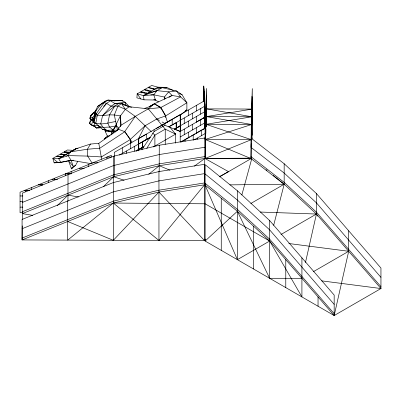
<?xml version="1.0" encoding="UTF-8"?>
<svg xmlns="http://www.w3.org/2000/svg" width="401" height="401" viewBox="0 0 401 401"><rect width="100%" height="100%" fill="white"/><g stroke="black" fill="none" stroke-linecap="round" stroke-linejoin="round"><path stroke-width="0.6" d="M204.786 185.232L204.791 183.984M251.577 138.631L251.648 124.5L252.284 109.072L252.284 88.581L251.332 119.172L251.011 158.55L284.169 184.234L316.429 214.034L380.95 288.54L334.173 315.547L205.127 241.041L205.127 164.676L237.387 190.751L269.647 220.555L334.173 295.056L334.173 315.547L269.647 241.041L237.387 211.242L205.127 185.167L237.387 259.668L269.647 241.041L301.913 296.92L301.913 257.808M251.813 138.641L251.968 116.786L206.665 108.887L206.665 88.395L205.177 118.987L205.177 139.473L251.011 158.55L205.387 158.37L205.177 137.613L206.665 107.022M22.25 225.843L22.08 239.928L204.575 240.665L205.663 240.054M22.326 219.723L22.401 193.102L113.643 156.22L159.267 145.227L205.387 137.889L205.177 118.987M67.949 201.272L68.025 174.661M113.573 182.831L113.643 156.22M180.199 114.596L138.746 138.53L138.576 149.538L136.049 150.992M159.197 171.839L159.267 145.227M67.704 201.001L67.704 240.114L113.328 203.046L158.951 192.054L204.575 240.665L204.575 164.31L158.951 171.568L113.328 182.56L22.08 219.442L22.08 239.928L113.328 203.046L158.951 240.485L204.575 184.786L204.891 137.959M206.655 109.348L206.665 108.887L251.663 109.067M251.477 138.621L251.648 124.5L206.345 116.601L206.335 117.849L206.345 96.11M251.923 139.087L252.284 109.072M176.174 128.165L176.25 122.651L168.791 126.856L180.295 120.33M205.994 126.771L206.665 108.887M251.021 157.944L251.226 143.894M251.357 138.45L252.284 107.207M205.828 133.608L205.919 129.272M205.974 126.791L206.029 124.315L251.968 116.786L206.345 116.601L251.683 109.167M71.508 167.718L71.473 168.891L75.634 165.312L77.809 161.162M206.665 97.709L205.177 128.3L205.387 147.192M252.284 97.894L251.011 147.378L284.169 173.057L316.429 202.861L380.95 277.362M203.828 128.726L205.342 127.859L205.387 158.37L251.332 139.663L205.177 139.473L206.029 124.315L251.648 124.5L251.968 135.408L251.968 96.295M94.205 117.719L94.927 111.959L97.654 106.42L105.478 101.072L108.034 100.075L118.089 100.731L122.2 100.466L125.092 102.265L128.826 106.075M111.759 100.826L108.034 100.075L104.085 102.681L101.528 103.679L94.927 111.959L93.664 119.979L93.694 122.43L96.711 123.939M122.957 101.358L122.2 100.466L110.531 100.741L106.581 103.348L97.278 115.182L95.789 123.333L102.415 129.262L111.072 131.749L113.653 131.428L115.413 132.049M94.055 120.16L92.907 120.485L91.508 120.11L89.934 118.27C90.1 115.047 93.107 112.972 95.563 111.333M140.821 92.696L141.052 91.598L144.28 89.739L150.525 91.493M90.19 118.495L90.39 117.563M95.363 111.077L95.979 110.636L93.664 119.979L93.989 119.443M125.924 105.077L125.092 102.265L115.002 103.623L111.047 106.23L102.591 115.583L100.701 123.964L103.207 127.398L106.516 130.36L112.831 130.009L117.448 130.225L114.33 114.977L117.914 106.039L121.864 103.433L129.333 106.766L131.668 107.237M305.472 262.535L316.429 214.034L316.429 193.548L284.169 163.743L251.011 138.064M334.173 315.547L348.69 251.287L348.69 230.801M93.684 121.638L95.699 112.811L93.674 120.846M273.667 225.327L284.169 184.234L284.169 163.743M241.843 194.956L251.743 158.761M93.689 122.014L94.942 118.044L93.694 122.43C100.676 125.628 108.546 122.741 115.663 121.498M94.897 122.395L93.839 125.668L96.496 128.094L101.453 127.708M95.368 112.45L95.979 110.636M99.628 126.29L96.496 128.094L95.147 126.871L91.493 125.042L89.478 123.413L90.746 118.977L89.934 118.27L90.37 117.177M90.591 116.631L91.248 114.987L92.235 114.335M96.816 116.31L97.278 115.182L94.927 111.959M167.362 121.904L165.513 115.979L160.676 107.598L148.31 108.851L129.333 106.766L125.378 109.343L120.375 115.874L110.942 134.947L112.014 134.325M138.791 138.019L145.082 125.759L156.776 119.007L165.513 115.979L165.513 117.222M204.575 240.665L205.507 239.036M118.661 103.523L114.706 106.13L109.548 114.856L107.819 123.147L109.518 127.042L115.092 131.613M117.709 130.125L118.501 129.287L98.796 143.357L90.531 144.044L87.373 149.257L87.689 156.094L92.25 163.387M146.806 148.335L154.891 135.132L165.242 129.157L175.593 134.109L175.593 143.212M73.478 160.2C66.962 160.646 60.701 162.786 54.125 162.841L52.847 158.385L58.731 158.731L68.075 155.588L70.616 151.814L75.779 148.831L90.531 144.044M141.784 149.839L154.069 131.548L164.876 125.307L180.209 131.378M160.676 107.598L154.225 103.869L148.31 108.851L135.267 116.38L124.691 131.648L131.964 141.999M94.847 114.646L92.33 117.914L92.305 119.693L92.907 120.485L91.493 125.042L93.839 125.668L98.686 125.312M158.54 101.924L155.448 100.024L143.994 99.829L136.896 97.849L137.182 93.834L143.433 95.593L153.768 94.811L157.017 90.636L162.179 87.659L166.676 87.363L173.292 90.551M115.969 131.488L121.107 125.202L135.267 116.38L151.327 131.723M98.701 127.924L99.754 126.656M104.781 129.523L105.333 131.688L111.072 131.749L116.556 125.859L119.102 128.48M117.147 130.5L118.33 129.242L124.856 131.688L130.45 139.473L130.947 143.062M67.704 221.487L113.328 240.299L158.951 192.054L204.575 184.786L205.663 184.189M103.593 106.455L106.581 103.348L111.047 106.23L117.914 106.039L125.378 109.343L135.267 116.38M57.318 205.583L68.025 195.147L78.431 196.961M103.488 186.61L113.643 176.706L159.267 165.713L204.891 158.45L251.287 158.159M145.082 125.759L130.28 139.433L130.856 143.618M205.127 241.041L237.387 211.242L269.647 278.294L301.913 278.294M203.317 118.44L204.55 117.373L204.49 111.949M203.317 129.538L204.55 128.465M106.024 137.558L104.28 139.027L107.338 136.024L109.754 135.864M181.122 114.531L186.881 109.844L186.881 102.766L182.119 94.796L176.585 91.017L162.179 87.659L157.949 87.207L151.698 85.453L148.47 87.318L154.721 89.072M148.741 174.27L159.267 165.713L170.029 170.245M97.278 115.182L102.591 115.583L114.706 106.13M194.405 166.119L204.891 158.45L228.515 171.663L219.267 176.731M97.654 106.42L105.684 101.027M93.403 113.162L90.305 116.295L92.33 117.914L94.09 118.385M124.856 131.688L99.854 148.19L87.373 149.257L70.616 151.814L58.731 158.731L60.872 162.455L71.037 160.24L91.343 163.698M165.758 117.092L165.758 115.854L186.881 102.766L180.585 96.882L176.585 91.017L168.626 91.884L157.017 90.636L147.302 93.358L141.052 91.598L141.949 93.062M168.911 97.373L172.059 95.473L180.585 96.882L160.921 107.473L154.47 103.744L149.628 106.541L152.41 105.288M185.307 110.796L186.881 109.844M78.09 148.525L75.779 148.831L58.731 158.731M130.45 139.473L101.353 156.941L87.689 156.094L68.075 155.588L66.365 156.124M138.576 149.538L143.809 146.826L136.049 151.047L142.611 147.212L142.611 141.703L150.099 137.458L119.358 155.052M75.779 148.831L69.378 152.586L63.493 152.24L60.265 154.104L66.15 154.445M70.616 151.814L62.441 156.59L56.556 156.245L59.784 154.38L65.669 154.726M196.4 122.094L204.044 117.668M91.333 115.699L90.305 116.295L93.588 112.636L95.418 112.44M145.357 90.431L144.761 89.458L147.989 87.598L154.24 89.353L162.179 87.659M143.994 99.829L143.433 95.593L157.949 87.207L166.676 87.363L158.926 87.618M65.042 152.711L64.14 151.869L67.363 150.004L73.248 150.35L74.441 150.009M154.225 103.869L149.383 106.666L144.756 108.41M57.769 162.375L60.872 162.455L57.769 162.375L52.847 158.385L56.075 156.525L61.96 156.866M153.342 146.956L175.593 134.109L169.658 126.901M219.482 176.876L251.377 158.465M250.831 203.482L284.169 184.234L273.256 175.412M280.941 234.525L316.429 214.034L317.667 216.184M313.201 271.773L348.69 251.287L288.79 243.522M146.641 139.378L146.41 134.109L114.3 152.365L114.3 176.5M156.014 128.661L180.295 114.741L180.295 131.428M180.209 120.28L204.49 106.36M204.49 111.869L174.5 129.117L180.209 131.458L204.49 117.458M180.295 125.839L176.25 128.24L176.25 122.651M180.209 136.967L204.49 123.047M182.074 141.197L184.605 139.749M185.618 139.167L188.65 137.428M189.157 137.137L190.169 136.556M191.182 135.979L193.207 134.816L193.207 140.405M193.708 134.525L195.227 133.658M196.239 133.077L200.791 130.465M202.816 129.307L201.297 130.175L201.297 135.764M180.751 142.245L204.49 128.631L204.49 100.771L180.209 114.696L180.209 141.934M194.214 139.824L205.342 133.443M138.576 144.034L150.099 137.458M180.295 125.919L174.5 129.117L176.25 128.16M75.634 165.312L73.358 166.54L71.473 168.891L68.456 160.55L73.358 166.54L71.037 160.24L68.075 155.588M154.47 103.744L172.059 95.473L168.626 91.884L164.39 97.037L164.731 99.368M22.401 202.415L113.643 165.533L159.267 154.54L204.891 147.272M22.401 211.728L113.643 174.846L159.267 163.854L204.891 156.585M22.08 228.755L113.328 191.868L158.951 180.881L204.575 173.623M22.08 238.069L113.328 201.182L158.951 190.194L204.575 182.936M143.433 95.593L157.017 90.636M205.177 139.473L251.648 124.5M72.446 150.816L73.584 150.46M116.556 125.859L109.518 127.042L103.207 127.398L99.102 126.295L98.511 125.232M54.125 162.841L57.929 162.285M102.591 115.583L109.548 114.856L114.33 114.977L120.375 115.874L121.107 125.202M150.791 94.912L153.768 94.811L164.39 97.037L165.488 98.826M113.458 100.806L115.037 100.771L113.588 100.726M113.719 100.786L118.089 100.731M229.828 184.876L284.169 184.234M94.045 119.678L92.305 119.693L89.934 118.27M92.837 162.786L97.969 162.801M79.152 168.32L84.285 168.34M71.167 173.723L65.674 173.698L65.674 175.668M65.463 173.859L70.556 173.874M51.97 179.317L57.689 179.337M38.476 184.776L42.862 184.871L38.285 184.851M24.787 190.31L29.744 190.33M24.611 190.38L29.744 190.4M20.05 195.954L22.902 195.964M20.05 201.543L22.902 201.553M20.05 207.127L22.902 207.137M22.792 212.725L20.05 212.715L20.05 192.229L111.298 155.317L111.298 157.107L106.912 157.092L106.912 158.816M113.328 203.046L205.127 203.793L269.647 241.041M260.234 212.049L316.429 214.034M64.14 151.869L70.025 152.21M102.415 129.262L104.19 129.458M321.672 280.855L380.95 288.54L380.95 268.048L316.429 193.548M94.626 122.591L93.694 122.43L96.395 113.583L104.085 102.681L106.581 103.348M32.817 215.407L22.411 213.593L113.643 176.706L124.099 180.25M153.683 99.583L155.448 100.024L153.768 94.811M154.305 99.709L155.448 100.024M144.761 89.458L151.012 91.212M146.656 93.729L140.405 91.974L137.182 93.834L140.871 98.952M129.333 106.766L121.884 104.32L125.378 109.343M206.029 124.315L251.332 139.663M105.358 129.724L111.072 131.749L112.526 133.663M179.362 93.468L182.119 94.796M174.51 133.518L175.593 134.109M123.894 104.551L121.864 103.433L115.002 103.623L110.531 100.741M156.776 119.007L159.433 120.47M162.094 121.939L164.751 123.408M379.872 287.918L380.95 288.54M95.147 126.871L89.478 123.413L91.508 120.11L91.002 119.353M204.575 184.786L205.623 185.437M251.011 156.691L284.169 182.37L316.429 212.174L380.95 286.675M266.139 169.663L267.086 170.43M205.127 173.989L237.387 200.064L269.647 229.868L334.173 304.369M205.127 183.302L237.387 209.377L269.647 239.181L334.173 313.682M63.223 154.26L64.115 154.986M62.02 156.195L62.912 156.921M59.062 156.039L60.406 157.127M152.666 133.002L154.891 135.132L154.891 146.059M66.606 151.809L67.463 152.681M148.31 108.851L165.242 129.157L165.242 144.33M153.493 88.37L154.39 89.834M150.565 90.721L151.162 91.694M147.272 89.984L148.169 91.448M146.069 92.656L146.966 94.115M143.563 92.13L144.16 93.102M112.831 130.009L113.653 131.428L113.794 133.207M165.758 115.854L160.921 107.473L160.921 108.711M107.899 137.107L105.333 131.688L105.162 129.949M142.611 147.212L142.611 141.703M98.796 143.357L101.674 159.272M138.676 149.558L138.696 150.761M204.34 103.162L204.31 100.631L204.34 108.786M204.219 98.25L204.254 101.102M204.129 101.383L203.863 89.027M204.31 111.628L204.34 114.375M204.31 117.162L204.34 119.959M203.954 91.338L204.069 101.368M204.31 122.766L204.34 125.513M203.773 86.711L203.883 101.739M203.748 95.258L203.818 101.839L203.893 91.588M138.576 149.618L138.591 150.826L138.576 138.445M318.043 296.92L318.043 306.234M285.778 259.668L285.778 287.607M269.647 220.555L269.647 278.294M253.517 226.144L253.517 268.981M251.908 137.678L251.908 138.921M251.648 104.009L251.648 138.776M251.332 119.172L251.332 137.799M237.387 190.751L237.387 259.668M221.257 198.204L221.257 250.354M206.029 103.824L206.029 126.796M205.603 131.894L205.603 133.759M204.34 128.616L204.34 101.373L203.748 85.944L203.783 101.653M204.189 97.478L204.154 101.533L204.119 100.17M204.079 94.586L204.079 96.912M203.934 90.761L203.934 94.962M203.969 98.175L203.969 101.313M203.818 87.869L203.818 90.591M200.445 108.681L200.445 114.27M200.445 119.779L200.445 125.363M197.252 138.084L197.252 139.327M196.4 105.413L196.4 111.002M196.4 116.511L196.4 122.175M196.4 127.683L196.4 133.272M192.35 113.323L192.35 118.912M192.35 124.415L192.35 130.004M188.305 110.054L188.305 115.643M188.305 121.147L188.305 126.816M188.305 132.325L188.305 137.914M185.112 139.458L185.112 141.317M184.26 117.959L184.26 123.548M184.26 129.057L184.26 134.646M172.204 124.972L172.204 119.383L164.876 123.443L164.876 125.307M158.951 171.568L158.951 240.485M154.069 129.683L154.069 131.548M138.746 138.53L138.746 150.711M134.53 146.355L134.53 151.247M130.485 143.087L130.485 148.671M126.435 150.992L126.435 153.443M122.39 147.723L122.39 153.312M120.375 115.874L120.375 126.731M113.328 182.56L113.328 240.299M88.275 164.631L88.275 166.49M71.167 171.548L71.167 173.879M54.265 178.385L54.265 179.322M48.566 180.696L48.566 182.46M31.453 187.613L31.453 189.793M25.754 190.385L25.754 191.628"/></g></svg>
